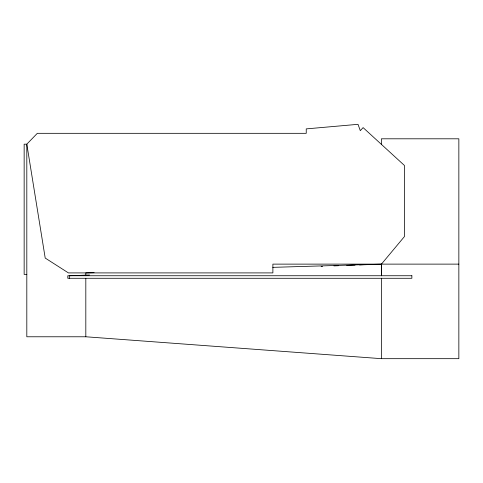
<?xml version="1.0" encoding="UTF-8"?>
<svg xmlns="http://www.w3.org/2000/svg" width="483" height="483" viewBox="0 0 483 483"><rect width="100%" height="100%" fill="white"/><g stroke="black" fill="none" stroke-linecap="round" stroke-linejoin="round"><path stroke-width="0.72" d="M89.542 274.99L69.28 275.745L69.28 278.28M321.11 266.368L322.62 266.314M333.922 265.892L338.444 265.722M346.734 265.415L355.023 265.107M359.545 264.938L370.847 264.515M94.113 272.666L85.817 272.907L85.817 275.745M272.817 267.353L381.437 264.123L404.44 236.555L404.44 165.476L363.101 127.615L360.3 130.67L358.018 124.324L306.24 128.889L306.24 133.32L37.312 133.32L26.813 144.175L26.813 336.778L85.817 336.778L381.437 358.676L458.85 358.676L458.85 138.802L381.395 138.802L381.395 144.369M458.85 264.123L272.883 264.123L272.883 272.907L68.423 272.907L45.209 258.061L26.813 144.175L24.15 144.175L24.15 274.422L26.813 274.422M381.437 278.28L381.437 358.676M85.817 278.28L85.817 336.778M411.872 275.745L67.795 275.745L67.795 278.28L411.872 278.28L411.872 275.745M381.437 275.745L381.395 264.123L381.437 275.745"/></g></svg>
